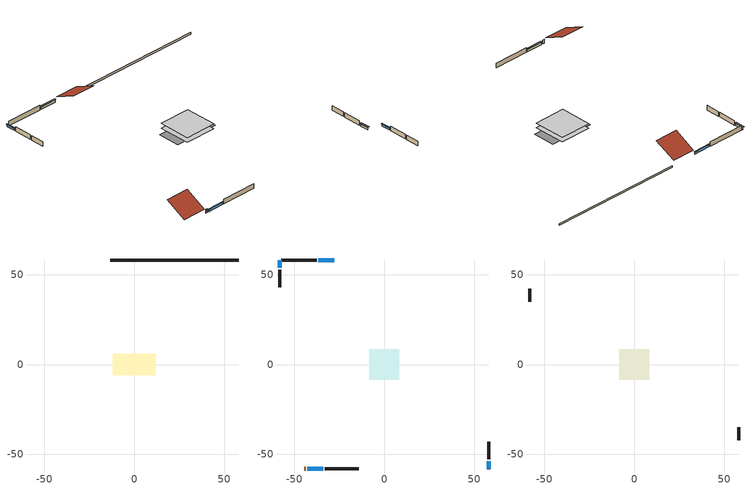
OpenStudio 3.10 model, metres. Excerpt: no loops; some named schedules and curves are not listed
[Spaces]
crawlspace - unvented 1
 floor foundation (Slab1 construction): -11.91,-5.96 -11.91,5.96 11.91,5.96 11.91,-5.96 z-0.91
 wall foundation (FoundationWall1 construction): 58.06,58.06 -13.41,58.06 z-0.91:0
conditioned space 1
 floor to crawlspace - unvented 1 (Floor1 construction): -8.42,-8.42 -8.42,8.42 8.42,8.42 8.42,-8.42 z0
 wall outside (Wall1 construction): -37.59,58.06 -57.13,58.06 z0:2.44
 wall outside (Wall2 construction): 58.06,-52.73 58.06,-42.96 z0:2.44
 wall outside (Wall3 construction): -32.96,-58.06 -14.19,-58.06 z0:2.44
 wall outside (Wall4 construction): -58.06,52.73 -58.06,42.96 z0:2.44
 wall outside (AdiabaticWallConstruction): -27.86,58.06 -36.66,58.06 / 58.06,-58.06 58.06,-53.66 / -42.69,-58.06 -33.89,-58.06 / -58.06,58.06 -58.06,53.66 z0:1.19
 wall outside (AdiabaticWallConstruction 1): -44.53,-58.06 -43.62,-58.06 z0:2.03
 window (WindowConstruction): -27.86,58.06 -36.66,58.06 z0:1.19
 window (WindowConstruction 1): 58.06,-58.06 58.06,-53.66 z0:1.19
 window (WindowConstruction 2): -42.69,-58.06 -33.89,-58.06 z0:1.19
 window (WindowConstruction 3): -58.06,58.06 -58.06,53.66 z0:1.19
 door (Door): -44.53,-58.06 -43.62,-58.06 z0:2.03
attic - vented 1
 floor to conditioned space 1 (Floor2 construction Reversed): -8.42,-8.42 -8.42,8.42 8.42,8.42 8.42,-8.42 z2.44
 wall outside (Wall5 construction): 58.06,-42.03 58.06,-34.76 z0:2.44
 wall outside (Wall6 construction): -58.06,42.03 -58.06,34.76 z0:2.44
 roof outside (Roof1 construction): -26.93,58.06,2.44 -26.93,46.79,8.07 -14.34,46.79,8.07 -14.34,58.06,2.44
 roof outside (Roof2 construction): -45.46,-58.06,2.44 -45.46,-46.79,8.07 -58.06,-46.79,8.07 -58.06,-58.06,2.44
shading: -36.97,58.06 -27.56,58.06 -27.56,58.67 -36.97,58.67 z1.49; 58.06,-53.35 58.06,-58.36 58.67,-58.36 58.67,-53.35 z1.49; -33.58,-58.06 -42.99,-58.06 -42.99,-58.67 -33.58,-58.67 z1.49; -58.06,53.35 -58.06,58.36 -58.67,58.36 -58.67,53.35 z1.49
[Site]
Buffalo Niagara Intl Ap_NY: Latitude {deg}=42.93; Longitude {deg}=-78.73; Time Zone {hr}=-5; Elevation {m}=215; Terrain=Suburbs; Keep Site Location Information=Yes
[Site:GroundTemperature:Shallow]
4.30207, 2.29327, 2.1324, 3.08568, 6.91256, 10.7216, 14.0239, 16.1158, 16.2935, 14.5921, 11.374, 7.68183
[Site:WaterMainsTemperature]
Calculation Method=Schedule; Temperature Schedule=mains temperature schedule
[Building]
Building 1
[Material] Roughness=Rough
Name | Thickness {m} | Conductivity {W/m-K} | Density {kg/m3} | Specific Heat {J/kg-K} | Thermal Absorptance | Solar Absorptance | Visible Absorptance
asphalt or fiberglass shingles | 0.00635 | 0.162714 | 1121.4 | 1465.45 | 0.9 | 0.85 | 0.85
roof rigid ins | 0.00281632 | 0.029427 | 32.04 | 1214.23 | 0.9 | 0.7 | 0.7
osb sheathing 0.5 in. | 0.0127 | 0.115458 | 512.64 | 1214.23 | 0.9 | 0.6 | 0.6
wood siding | 0.0254 | 0.102417 | 544.68 | 1172.36 | 0.9 | 0.7 | 0.7
osb sheathing 0.5 in. 1 | 0.0127 | 0.115458 | 512.64 | 1214.23 | 0.9 | 0.7 | 0.7
wall stud and cavity | 0.1397 | 0.0929022 | 139.0536 | 1170.24 | 0.9 | 0.7 | 0.7
gypsum board | 0.0127 | 0.160291 | 801 | 837.4 | 0.9 | 0.6 | 0.6
wall stud and cavity 1 | 0.1397 | 0.727959 | 139.0536 | 1170.24 | 0.9 | 0.6 | 0.6
floor stud and cavity | 0.1397 | 0.21683 | 92.3553 | 1139.71 | 0.9 | 0.7 | 0.7
floor rigid ins | 0.103632 | 0.029427 | 32.04 | 1214.23 | 0.9 | 0.7 | 0.7
osb sheathing 0.75 in. | 0.01905 | 0.115458 | 512.64 | 1214.23 | 0.9 | 0.7 | 0.7
floor covering | 0.0127 | 0.0433444 | 54.468 | 1339.84 | 0.9 | 0.6 | 0.6
ceiling loosefill ins | 0.169333 | 0.0480833 | 16.02 | 1046.75 | 0.9 | 0.7 | 0.7
ceiling stud and cavity | 0.1397 | 0.0824711 | 65.682 | 1177.47 | 0.9 | 0.7 | 0.7
concrete 8.0 in. | 0.2032 | 1.803125 | 2242.8 | 837.4 | 0.9 | 0.7 | 0.7
soil 0.5 in. | 0.0127 | 1.731 | 1842.3 | 418.7 | 0.9 | 0.7 | 0.7
wood siding 1; wood siding 2 | 0.0254 | 0.102417 | 544.68 | 1172.36
wall rigid ins | 0.512978 | 0.029427 | 32.04 | 1214.23 | 0.9 | 0.7 | 0.7
wall stud and cavity 2 | 0.0889 | 0.380278 | 52.3479 | 1209.89 | 0.9 | 0.7 | 0.7
door material | 0.04445 | 0.0716541 | 512.64 | 1214.23 | 0.9 | 0.7 | 0.7
wall stud and cavity 3 | 0.0889 | 0.391764 | 83.0341 | 1211.67 | 0.9 | 0.7 | 0.7
furniture material conditioned space 1 | 0.1524 | 0.115458 | 640.8 | 1214.23 | 0.9 | 0.6 | 0.6
[Construction]
Roof1 construction; Roof2 construction: asphalt or fiberglass shingles, roof rigid ins, osb sheathing 0.5 in.
Wall1 construction; Wall2 construction; Wall3 construction; Wall4 construction: wood siding, osb sheathing 0.5 in. 1, wall stud and cavity, gypsum board
Wall5 construction; Wall6 construction: wood siding, osb sheathing 0.5 in. 1, wall stud and cavity 1
Floor1 construction: floor stud and cavity, floor rigid ins, osb sheathing 0.75 in., floor covering
Floor2 construction Reversed: gypsum board, ceiling stud and cavity, ceiling loosefill ins
FoundationWall1 construction: concrete 8.0 in.
Slab1 construction: soil 0.5 in.
WindowConstruction; WindowConstruction 1; WindowConstruction 2; WindowConstruction 3: WindowMaterial
AdiabaticWallConstruction: wood siding 1, wall rigid ins, wall stud and cavity 2, gypsum board
Door: door material
AdiabaticWallConstruction 1: wood siding 2, wall rigid ins, wall stud and cavity 2, gypsum board
PartitionWallConstruction: gypsum board, wall stud and cavity 3, gypsum board
furniture construction conditioned space 1: furniture material conditioned space 1
[WindowMaterial:SimpleGlazingSystem]
WindowMaterial: U-Factor {W/m2-K}=2.10086; Solar Heat Gain Coefficient=0.3
[ThermalZone] Multiplier=1; Use Ideal Air Loads=No
Name | Volume {m3} | Thermostat
conditioned space | 692.064 | conditioned space temperature setpoint
attic - vented | 356.391
crawlspace - unvented | 259.524
[Sizing:Zone] Zone Cooling Design Supply Air Temperature Input Method=SupplyAirTemperature; Zone Cooling Design Supply Air Temperature {C}=14; Zone Cooling Design Supply Air Temperature Difference {deltaC}=11.11; Zone Heating Design Supply Air Temperature Input Method=SupplyAirTemperature; Zone Heating Design Supply Air Temperature {C}=40; Zone Heating Design Supply Air Temperature Difference {deltaC}=11.11; Zone Cooling Design Supply Air Humidity Ratio {kg-H2O/kg-air}=0.0085; Zone Heating Design Supply Air Humidity Ratio {kg-H2O/kg-air}=0.008; Cooling Design Air Flow Method=DesignDay; Heating Design Air Flow Method=DesignDay; Account for Dedicated Outdoor Air System=No; Dedicated Outdoor Air System Control Strategy=NeutralSupplyAir; Dedicated Outdoor Air Low Setpoint Temperature for Design {C}=autosize; Dedicated Outdoor Air High Setpoint Temperature for Design {C}=autosize; Zone Load Sizing Method=Sensible Load Only No Latent Load; Zone Latent Cooling Design Supply Air Humidity Ratio Input Method=HumidityRatioDifference; Zone Cooling Design Supply Air Humidity Ratio Difference {kgWater/kgDryAir}=0.005; Zone Latent Heating Design Supply Air Humidity Ratio Input Method=HumidityRatioDifference; Zone Humidification Design Supply Air Humidity Ratio Difference {kgWater/kgDryAir}=0.005; Sizing Option=Coincident
attic - vented; crawlspace - unvented
[Space]
Name | Thermal Zone | Volume {m3}
conditioned space 1 | conditioned space | 692.064
attic - vented 1 | attic - vented | 356.391
crawlspace - unvented 1 | crawlspace - unvented | 259.524
[ThermostatSetpoint:DualSetpoint]
conditioned space temperature setpoint: Heating Setpoint Temperature Schedule=heating setpoint; Cooling Setpoint Temperature Schedule=cooling setpoint; Temperature Difference Between Cutout And Setpoint {deltaC}=0
[Foundation:Kiva]
Foundation Kiva 1: Initial Indoor Air Temperature {C}=0.1092; Wall Height Above Grade {m}=0; Wall Depth Below Slab {m}=0.2032
[Foundation:Kiva:Settings]
Soil Conductivity {W/m-K}=1.731; Soil Density {kg/m3}=1842.3; Soil Specific Heat {J/kg-K}=418.7; Ground Solar Absorptivity=0.9; Ground Thermal Absorptivity=0.9; Ground Surface Roughness {m}=0.03; Far-Field Width {m}=40; Deep-Ground Boundary Condition=ZeroFlux; Deep-Ground Depth {m}=40; Minimum Cell Dimension {m}=0.2; Maximum Cell Growth Coefficient=3; Simulation Timestep=Timestep
[SurfaceProperty:ExposedFoundationPerimeter]
Slab1: Exposed Perimeter Calculation Method=TotalExposedPerimeter; Total Exposed Perimeter {m}=71.46544
[SurfaceProperty:IncidentSolarMultiplier] Incident Solar Multiplier=1; Incident Solar Multiplier Schedule=trans schedule winter=0.857 summer=0.857
Window1; Window2; Window3; Window4
[InternalMass:Definition] Design Level Calculation Method=SurfaceArea
Name | Construction | Surface Area {m2}
partition wall mass | PartitionWallConstruction | 283.819
furniture mass conditioned space 1 | furniture construction conditioned space 1 | 113.528
[InternalMass] Space or SpaceType=conditioned space 1; Multiplier=1
Name | Internal Mass Definition
partition wall mass | partition wall mass
furniture mass conditioned space 1 | furniture mass conditioned space 1
[Coil:Heating:DX:MultiSpeed]
mini split heat pump htg coil: Availability Schedule=Always On Discrete; Minimum Outdoor Dry-Bulb Temperature for Compressor Operation {C}=-28.8889; Crankcase Heater Capacity {W}=30.0025; Maximum Outdoor Dry-Bulb Temperature for Crankcase Heater Operation {C}=10; Maximum Outdoor Dry-Bulb Temperature for Defrost Operation {C}=4.44444; Defrost Strategy=Resistive; Defrost Control=Timed; Defrost Time Period Fraction=0.06667; Resistive Defrost Heater Capacity {W}=1e-06; Apply Part Load Fraction to Speeds Greater than 1=No; Fuel Type=Electricity; Region number for Calculating HSPF=4; Stage 1=Coil Heating DX Multi Speed Stage Data 1; Stage 2=Coil Heating DX Multi Speed Stage Data 2; Stage 3=Coil Heating DX Multi Speed Stage Data 3
[Coil:Heating:DX:MultiSpeed:StageData] Rated Supply Air Fan Power Per Volume Flow Rate 2017 {W/(m3/s)}=773.3; Rated Supply Air Fan Power Per Volume Flow Rate 2023 {W/(m3/s)}=934.4; Rated Waste Heat Fraction of Power Input=0.2; Waste Heat Function of Temperature Curve=ConstantBiquadratic 1
Name | Gross Rated Heating Capacity {W} | Gross Rated Heating COP {W/W} | Rated Air Flow Rate {m3/s} | Heating Capacity Function of Temperature Curve | Heating Capacity Function of Flow Fraction Curve | Energy Input Ratio Function of Temperature Curve | Energy Input Ratio Function of Flow Fraction Curve | Part Load Fraction Correlation Curve
Coil Heating DX Multi Speed Stage Data 1 | 3155.26 | 3.26031 | 0.169665 | Heat-CAP-fT1 | Heat-CAP-fFF1 | Heat-EIR-fT1 | Heat-EIR-fFF1 | Heat-PLF-fPLR1
Coil Heating DX Multi Speed Stage Data 2 | 10346.2 | 2.60343 | 0.566384 | Heat-CAP-fT2 | Heat-CAP-fFF2 | Heat-EIR-fT2 | Heat-EIR-fFF2 | Heat-PLF-fPLR2
Coil Heating DX Multi Speed Stage Data 3 | 11346.4 | 2.4519 | 0.623773 | Heat-CAP-fT3 | Heat-CAP-fFF3 | Heat-EIR-fT3 | Heat-EIR-fFF3 | Heat-PLF-fPLR3
[Fan:SystemModel]
mini split heat pump supply fan: Availability Schedule=Always On Discrete; Design Maximum Air Flow Rate {m3/s}=0.560829; Speed Control Method=Discrete; Electric Power Minimum Flow Rate Fraction=0.2; Design Pressure Rise {Pa}=500; Motor Efficiency=1; Motor In Air Stream Fraction=1; Design Electric Power Consumption {W}=autosize; Design Power Sizing Method=PowerPerFlow; Electric Power Per Unit Flow Rate {W/(m3/s)}=148.322; Electric Power Per Unit Flow Rate Per Unit Pressure {W-s/m3-Pa}=1.66667; Fan Total Efficiency=0.7; Motor Loss Radiative Fraction=0; Speed Flow Fraction 1=0.272; Speed Electric Power Fraction 1=0.02012; Speed Flow Fraction 2=0.33586; Speed Electric Power Fraction 2=0.03789; Speed Flow Fraction 3=0.908; Speed Electric Power Fraction 3=0.74861; Speed Flow Fraction 4=0.90884; Speed Electric Power Fraction 4=0.75069; Speed Flow Fraction 5=0.97306; Speed Electric Power Fraction 5=0.92133; Speed Flow Fraction 6=1; Speed Electric Power Fraction 6=1
[EnergyManagementSystem:Sensor]
Name | Output Variable or Output Meter Index Key | Output Variable or Output Meter
mini_split_heat_pump_supply_fan_s | mini split heat pump supply fan | Fan Electricity Energy
mini_split_heat_pump_htg_coil_s | mini split heat pump htg coil | Heating Coil Heating Energy
mini_split_heat_pump_htg_coil_tout_s | Environment | Site Outdoor Air Drybulb Temperature
mini_split_heat_pump_htg_coil_rtf_s | mini split heat pump htg coil | Heating Coil Runtime Fraction
mini_split_heat_pump_htg_coil_deliverd_htg | mini split heat pump htg coil | Heating Coil Heating Rate
out_pb_s |  | Site Outdoor Air Barometric Pressure
out_wt_s |  | Site Outdoor Air Humidity Ratio
site_vw_s |  | Site Wind Speed
cool_season | cooling season schedule | Schedule Value
mini_split_heat_pump_airloop_Fan_RTF_s | mini split heat pump supply fan | Fan Runtime Fraction Speed 1
mini_split_heat_pump_airloop_Fan_RTF_s_1 | mini split heat pump supply fan | Fan Runtime Fraction Speed 2
mini_split_heat_pump_airloop_Fan_RTF_s_2 | mini split heat pump supply fan | Fan Runtime Fraction Speed 3
mini_split_heat_pump_airloop_Fan_RTF_s_3 | mini split heat pump supply fan | Fan Runtime Fraction Speed 4
mini_split_heat_pump_airloop_Fan_RTF_s_4 | mini split heat pump supply fan | Fan Runtime Fraction Speed 5
mini_split_heat_pump_airloop_Fan_RTF_s_5 | mini split heat pump supply fan | Fan Runtime Fraction Speed 6
natural_vent_s | natural vent schedule | Schedule Value
htg_sp_s | heating setpoint | Schedule Value
clg_sp_s | cooling setpoint | Schedule Value
mech_vent_range_fan_0_sch_s | mech vent range fan 0 schedule | Schedule Value
mech_vent_bath_fan_0_sch_s | mech vent bath fan 0 schedule | Schedule Value
clothes_dryer_exhaust_0_sch_s | clothes_dryer | Schedule Value
htg_load_cond |  | Heating:EnergyTransfer:Zone:CONDITIONED SPACE
clg_load_cond |  | Cooling:EnergyTransfer:Zone:CONDITIONED SPACE
ig_defrost_0 | mini split heat pump htg coil defrost heat load | Other Equipment Total Heating Energy
[EnergyManagementSystem:Program]
mini_split_heat_pump_supply_fan_disaggregate_program: Set mini_split_heat_pump_supply_fan_clg = 0; Set mini_split_heat_pump_supply_fan_primary_htg = 0; Set mini_split_heat_pump_supply_fan_backup_htg = 0; If mini_split_heat_pump_clg_coil_s > 0; Set mini_split_heat_pump_supply_fan_clg = mini_split_heat_pump_supply_fan_s; ElseIf mini_split_heat_pump_htg_coil_s > 0 && (mini_split_heat_pump_backup_htg_coil_s > 0); Set mini_split_heat_pump_supply_fan_primary_htg = mini_split_heat_pump_supply_fan_s * mini_split_heat_pump_htg_coil_s / (mini_split_heat_pump_htg_coil_s + mini_split_heat_pump_backup_htg_coil_s); Set mini_split_heat_pump_supply_fan_backup_htg = mini_split_heat_pump_supply_fan_s * mini_split_heat_pump_backup_htg_coil_s / (mini_split_heat_pump_htg_coil_s + mini_split_heat_pump_backup_htg_coil_s); ElseIf mini_split_heat_pump_htg_coil_s > 0; Set mini_split_heat_pump_supply_fan_primary_htg = mini_split_heat_pump_supply_fan_s; Else; Set mini_split_heat_pump_supply_fan_backup_htg = mini_split_heat_pump_supply_fan_s; EndIf
mini_split_heat_pump_htg_coil_defrost_program: Set T_out = mini_split_heat_pump_htg_coil_tout_s; Set F_defrost = 0.134 - (0.003 * ((T_out * 1.8) + 32)); Set F_defrost = @Min F_defrost 0.08; Set F_defrost = @Max F_defrost 0; Set mini_split_heat_pump_htg_coil_frost_cap_multiplier_act = 1.0 - 1.8 * F_defrost; Set mini_split_heat_pump_htg_coil_frost_pow_multiplier_act = 1.0 - 0.3 * F_defrost; If T_out <= 4.44444444444444; Set fraction_compressor_htg = 1.0 - F_defrost; Set fraction_compressor_ss = mini_split_heat_pump_htg_coil_rtf_s * mini_split_heat_pump_htg_coil_frost_cap_multiplier_act / fraction_compressor_htg; Set fraction_defrost = F_defrost * (@Max 1.0 fraction_compressor_ss); If mini_split_heat_pump_htg_coil_rtf_s > 0; Set q_dot_defrost = (fraction_compressor_htg * (mini_split_heat_pump_htg_coil_deliverd_htg / mini_split_heat_pump_htg_coil_frost_cap_multiplier_act) - mini_split_heat_pump_htg_coil_deliverd_htg) / 1 / fraction_defrost; Else; Set q_dot_defrost = 0.0; EndIf; Set supp_capacity = 0.0; Set supp_efficiency = 0.0; Set supp_delivered_htg = @Min q_dot_defrost supp_capacity; If supp_efficiency > 0.0; Set supp_design_level = supp_delivered_htg / supp_efficiency; Else; Set supp_design_level = 0.0; EndIf; Set mini_split_heat_pump_htg_coil_defrost_heat_load_act = (supp_delivered_htg - q_dot_defrost) * fraction_defrost; Set mini_split_heat_pump_htg_coil_defrost_supp_heat_energy_act = fraction_defrost * supp_design_level; Else; Set mini_split_heat_pump_htg_coil_defrost_heat_load_act = 0; Set mini_split_heat_pump_htg_coil_defrost_supp_heat_energy_act = 0; EndIf; If (T_out <= 0.0); Set mini_split_heat_pump_htg_coil_pan_heater_energy_act = 150.0; Else; Set mini_split_heat_pump_htg_coil_pan_heater_energy_act = 0.0; EndIf
water_heater_EC_adj: If WarmupFlag == 0; Set dhw_e_cons = water_heater_energy + water_heater_on_cycle_parasitic + water_heater_off_cycle_parasitic; Set water_heater_ec_adj_act = 0.0 * dhw_e_cons / 1; EndIf
fridge_schedule_program: Set Tin = fridge_tin_s*(9.0/5.0)+32.0; Set fridge_schedule_act = 0; If (Hour == 0); Set fridge_schedule_act = (-0.487+0.019*Tin); ElseIf (Hour == 1); Set fridge_schedule_act = (-0.34+0.016*Tin); ElseIf (Hour == 2); Set fridge_schedule_act = (-0.37+0.017*Tin); ElseIf (Hour == 3); Set fridge_schedule_act = (-0.361+0.016*Tin); ElseIf (Hour == 4); Set fridge_schedule_act = (-0.515+0.018*Tin); ElseIf (Hour == 5); Set fridge_schedule_act = (-0.684+0.021*Tin); ElseIf (Hour == 6); Set fridge_schedule_act = (-0.471+0.019*Tin); ElseIf (Hour == 7); Set fridge_schedule_act = (-0.159+0.015*Tin); ElseIf (Hour == 8); Set fridge_schedule_act = (-0.079+0.015*Tin); ElseIf (Hour == 9); Set fridge_schedule_act = (-0.417+0.019*Tin); ElseIf (Hour == 10); Set fridge_schedule_act = (-0.411+0.018*Tin); ElseIf (Hour == 11); Set fridge_schedule_act = (-0.386+0.018*Tin); ElseIf (Hour == 12); Set fridge_schedule_act = (-0.24+0.016*Tin); ElseIf (Hour == 13); Set fridge_schedule_act = (-0.314+0.017*Tin); ElseIf (Hour == 14); Set fridge_schedule_act = (-0.16+0.015*Tin); ElseIf (Hour == 15); Set fridge_schedule_act = (-0.121+0.015*Tin); ElseIf (Hour == 16); Set fridge_schedule_act = (-0.469+0.02*Tin); ElseIf (Hour == 17); Set fridge_schedule_act = (-0.412+0.02*Tin); ElseIf (Hour == 18); Set fridge_schedule_act = (-0.091+0.017*Tin); ElseIf (Hour == 19); Set fridge_schedule_act = (0.077+0.014*Tin); ElseIf (Hour == 20); Set fridge_schedule_act = (-0.118+0.016*Tin); ElseIf (Hour == 21); Set fridge_schedule_act = (-0.247+0.017*Tin); ElseIf (Hour == 22); Set fridge_schedule_act = (-0.445+0.019*Tin); ElseIf (Hour == 23); Set fridge_schedule_act = (-0.544+0.02*Tin); EndIf
[OtherEquipment:Definition] Design Level Calculation Method=EquipmentLevel
Name | Design Level {W} | Fraction Latent | Fraction Radiant | Fraction Lost
mini split heat pump htg coil defrost heat load; mech vent house fan sensible load | 0 | 0 | 0 | 0
mini split heat pump htg coil defrost supp heat energy; mini split heat pump htg coil pan heater energy | 0 | 0 | 0 | 1
water heater energy adjustment1 | 0.01 | 0 | 0 | 1
clothes dryer 2 | 6453.99 | 0.015 | 0.081 | 0.85
cooking range 2 | 2990.45 | 0.16 | 0.384 | 0.2
general water use sensible | -52.5013 | 0 | 0.6 | 0
general water use latent | 53.2715 | 1 | 0 | 0
mech vent house fan latent load | 0 | 1 | 0 | 0
[OtherEquipment] Space or SpaceType=conditioned space 1
Name | Other Equipment Definition | Schedule | Fuel Type
mini split heat pump htg coil defrost heat load | mini split heat pump htg coil defrost heat load | Always On Discrete
mini split heat pump htg coil defrost supp heat energy | mini split heat pump htg coil defrost supp heat energy | Always On Discrete | Electricity
mini split heat pump htg coil pan heater energy | mini split heat pump htg coil pan heater energy | Always On Discrete | Electricity
water heater energy adjustment1 | water heater energy adjustment1 | Always On Discrete | NaturalGas
clothes dryer 1 | clothes dryer 2 | clothes_dryer | NaturalGas
cooking range 1 | cooking range 2 | cooking_range | NaturalGas
general water use sensible | general water use sensible | general water use schedule
general water use latent | general water use latent | general water use schedule
mech vent house fan sensible load | mech vent house fan sensible load | Always On Discrete
mech vent house fan latent load | mech vent house fan latent load | Always On Discrete
[ElectricEquipment:Definition] Design Level Calculation Method=EquipmentLevel
Name | Design Level {W} | Fraction Latent | Fraction Radiant | Fraction Lost
ceiling fan | 58.3651 | 0 | 0.558 | 0
clothes washer | 1243.65 | 0.03 | 0.162 | 0.7
clothes dryer | 485.805 | 0.015 | 0.081 | 0.85
dishwasher | 724.42 | 0.3 | 0.18 | 0.4
fridge | 78.8813 | 0 | 0.6 | 0
cooking range | 102.038 | 0.16 | 0.384 | 0.2
misc tv | 407.323 | 0 | 0.6 | 0
misc plug loads | 514.959 | 0.045 | 0.513 | 0.1
whole house fan; mech vent house fan | 0 | 0 | 0 | 1
mech vent house fan cfis | 0 | 0 | 0 | 0
mech vent range fan 0; mech vent bath fan 0 | 30 | 0 | 0 | 1
[ElectricEquipment] Space or SpaceType=conditioned space 1
Name | Electric Equipment Definition | Schedule
ceiling fan | ceiling fan | ceiling_fan
clothes washer | clothes washer | clothes_washer
clothes dryer | clothes dryer | clothes_dryer
dishwasher | dishwasher | dishwasher
fridge | fridge | fridge schedule
cooking range | cooking range | cooking_range
misc tv | misc tv | plug_loads_tv
misc plug loads | misc plug loads | plug_loads_other
whole house fan | whole house fan | Always On Discrete
mech vent house fan | mech vent house fan | mech vent house fan schedule
mech vent house fan cfis | mech vent house fan cfis | mech vent house fan cfis schedule
mech vent range fan 0 | mech vent range fan 0 | mech vent range fan 0 schedule
mech vent bath fan 0 | mech vent bath fan 0 | mech vent bath fan 0 schedule
[WaterUse:Equipment:Definition]
Name | Peak Flow Rate {m3/s}
clothes washer | 5.17561e-06
dishwasher | 5.01845e-06
[Lights:Definition]
interior lighting: Design Level Calculation Method=LightingLevel; Lighting Level {W}=1403.41; Fraction Radiant=0.6; Fraction Visible=0.2; Return Air Fraction=0
[Lights]
interior lighting: Lights Definition=interior lighting; Space or SpaceType=conditioned space 1; Schedule=lighting_interior; Fraction Replaceable=1
[Exterior:Lights:Definition]
exterior lighting: Design Level {W}=58.1671
[Exterior:Lights]
exterior lighting: Exterior Lights Definition=exterior lighting; Schedule=exterior lighting schedule
[People:Definition]
occupants: Number of People Calculation Method=People; Number of People {people}=3; Fraction Radiant=0.314171; Sensible Heat Fraction=0.56303; Carbon Dioxide Generation Rate {m3/s-W}=0; Enable ASHRAE 55 Comfort Warnings=No; Mean Radiant Temperature Calculation Type=EnclosureAveraged
[People]
occupants: People Definition=occupants; Space or SpaceType=conditioned space 1; Number of People Schedule=occupants; Activity Level Schedule=occupants activity schedule; Multiplier=1
[SpaceInfiltration:DesignFlowRate] Schedule=Always On Discrete; Density Basis=Outdoor
Name | Space or SpaceType | Design Flow Rate Calculation Method | Design Flow Rate {m3/s} | Air Changes per Hour {1/hr} | Constant Term Coefficient | Temperature Term Coefficient | Velocity Term Coefficient | Velocity Squared Term Coefficient
natural vent flow; whole house fan flow; infil flow | conditioned space 1 | Flow/Space | 0
infil crawlspace - unvented 1 | crawlspace - unvented 1 | AirChanges/Hour |  | 0.1 | 1 | 0 | 0 | 0
[ZoneMixing]
whole house fan mix: Zone or Space=attic - vented; Schedule=Always On Continuous; Design Flow Rate Calculation Method=Flow/Zone; Design Flow Rate {m3/s}=0; Source Zone or Space=conditioned space
[SpaceInfiltration:EffectiveLeakageArea]
infil attic - vented 1: Space or SpaceType=attic - vented 1; Schedule=Always On Discrete; Effective Air Leakage Area {cm2}=9459.68; Stack Coefficient=0.000261957; Wind Coefficient=3.89868e-05
